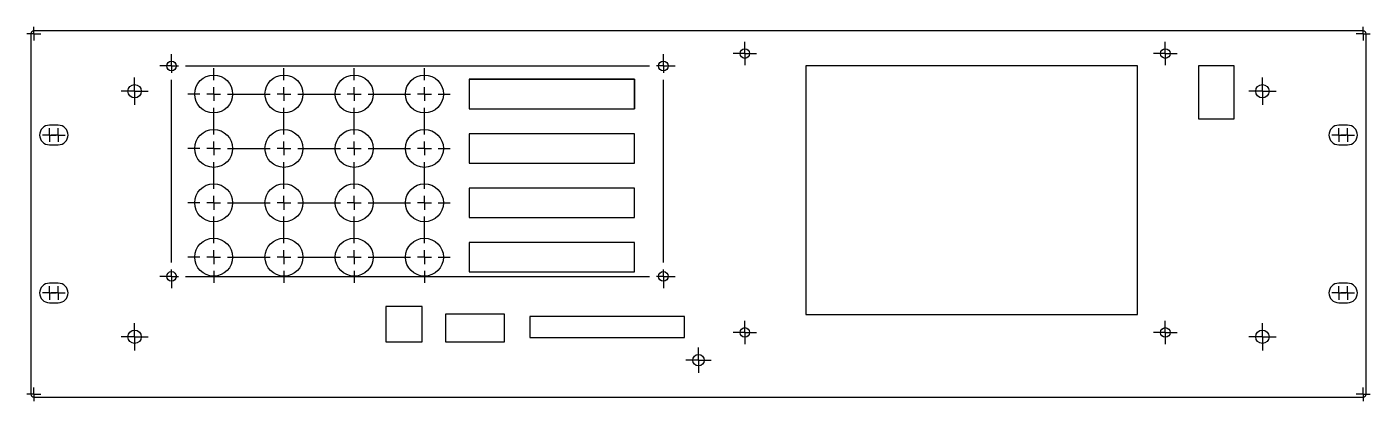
# Model space of a CAD drawing. Extents: x 16 to 259, y 93 to 161.
import ezdxf

# ---------------------------------------------------------------- set-up
doc = ezdxf.new("R2010")
doc.units = 0
doc.layers.get('0').update_dxf_attribs({"linetype": 'CONTINUOUS'})

# ---------------------------------------------------------------- blocks, each defined once
blk = doc.blocks.new('SW_CENTERMARK0')
at = {"color": 7, "linetype": 'CONTINUOUS'}
for q in [(17.66, 160.8), (16.41, 159.55), (17.66, 158.3), (18.91, 159.55)]:
    blk.add_line((17.66, 159.55), q, dxfattribs=at)
blk = doc.blocks.new('SW_CENTERMARK1')
at = {"color": 7, "linetype": 'CONTINUOUS'}
for q in [(17.66, 95.52), (16.41, 94.27), (17.66, 93.02), (18.91, 94.27)]:
    blk.add_line((17.66, 94.27), q, dxfattribs=at)
blk = doc.blocks.new('SW_CENTERMARK2')
at = {"color": 7, "linetype": 'CONTINUOUS'}
for q in [(257.95, 95.52), (256.7, 94.27), (257.95, 93.02), (259.2, 94.27)]:
    blk.add_line((257.95, 94.27), q, dxfattribs=at)
blk = doc.blocks.new('SW_CENTERMARK3')
at = {"color": 7, "linetype": 'CONTINUOUS'}
for q in [(257.95, 160.8), (256.7, 159.55), (257.95, 158.3), (259.2, 159.55)]:
    blk.add_line((257.95, 159.55), q, dxfattribs=at)
blk = doc.blocks.new('SW_CENTERMARK4')
at = {"color": 7, "linetype": 'CONTINUOUS'}
for p, q in [((239.72, 105.93), (239.72, 107.15)), ((238.47, 104.68), (237.26, 104.68)), ((239.72, 104.68), (238.47, 104.68)), ((239.72, 104.68), (239.72, 105.93)), ((239.72, 104.68), (239.72, 103.43)), ((239.72, 104.68), (240.97, 104.68)), ((240.97, 104.68), (242.19, 104.68)), ((239.72, 103.43), (239.72, 102.22))]:
    blk.add_line(p, q, dxfattribs=at)
blk = doc.blocks.new('SW_CENTERMARK5')
at = {"color": 7, "linetype": 'CONTINUOUS'}
for p, q in [((35.89, 105.93), (35.89, 107.15)), ((34.64, 104.68), (33.43, 104.68)), ((35.89, 104.68), (34.64, 104.68)), ((35.89, 104.68), (35.89, 105.93)), ((35.89, 104.68), (35.89, 103.43)), ((35.89, 104.68), (37.14, 104.68)), ((37.14, 104.68), (38.35, 104.68)), ((35.89, 103.43), (35.89, 102.22))]:
    blk.add_line(p, q, dxfattribs=at)
blk = doc.blocks.new('SW_CENTERMARK6')
at = {"color": 7, "linetype": 'CONTINUOUS'}
for p, q in [((35.89, 150.38), (35.89, 151.6)), ((34.64, 149.13), (33.43, 149.13)), ((35.89, 149.13), (34.64, 149.13)), ((35.89, 149.13), (35.89, 150.38)), ((35.89, 149.13), (35.89, 147.88)), ((35.89, 149.13), (37.14, 149.13)), ((37.14, 149.13), (38.35, 149.13)), ((35.89, 147.88), (35.89, 146.67))]:
    blk.add_line(p, q, dxfattribs=at)
blk = doc.blocks.new('SW_CENTERMARK7')
at = {"color": 7, "linetype": 'CONTINUOUS'}
for p, q in [((239.72, 150.38), (239.72, 151.6)), ((238.47, 149.13), (237.26, 149.13)), ((239.72, 149.13), (238.47, 149.13)), ((239.72, 149.13), (239.72, 150.38)), ((239.72, 149.13), (239.72, 147.88)), ((239.72, 149.13), (240.97, 149.13)), ((240.97, 149.13), (242.19, 149.13)), ((239.72, 147.88), (239.72, 146.67))]:
    blk.add_line(p, q, dxfattribs=at)
blk = doc.blocks.new('SW_CENTERMARK8')
at = {"color": 7, "linetype": 'CONTINUOUS'}
for p, q in [((137.81, 101.68), (137.81, 102.71)), ((136.56, 100.43), (135.52, 100.43)), ((137.81, 100.43), (136.56, 100.43)), ((137.81, 100.43), (137.81, 101.68)), ((137.81, 100.43), (137.81, 99.18)), ((137.81, 100.43), (139.06, 100.43)), ((139.06, 100.43), (140.09, 100.43)), ((137.81, 99.18), (137.81, 98.14))]:
    blk.add_line(p, q, dxfattribs=at)
blk = doc.blocks.new('SW_CENTERMARK9')
at = {"color": 7, "linetype": 'CONTINUOUS'}
for q in [(252.28, 112.61), (253.53, 113.86), (253.53, 111.36), (254.78, 112.61)]:
    blk.add_line((253.53, 112.61), q, dxfattribs=at)
blk = doc.blocks.new('SW_CENTERMARK10')
at = {"color": 7, "linetype": 'CONTINUOUS'}
for q in [(253.88, 112.61), (255.13, 113.86), (255.13, 111.36), (256.38, 112.61)]:
    blk.add_line((255.13, 112.61), q, dxfattribs=at)
blk = doc.blocks.new('SW_CENTERMARK11')
at = {"color": 7, "linetype": 'CONTINUOUS'}
for q in [(20.83, 141.21), (22.08, 142.46), (22.08, 139.96), (23.33, 141.21)]:
    blk.add_line((22.08, 141.21), q, dxfattribs=at)
blk = doc.blocks.new('SW_CENTERMARK12')
at = {"color": 7, "linetype": 'CONTINUOUS'}
for q in [(19.23, 141.21), (20.48, 142.46), (20.48, 139.96), (21.73, 141.21)]:
    blk.add_line((20.48, 141.21), q, dxfattribs=at)
blk = doc.blocks.new('SW_CENTERMARK13')
at = {"color": 7, "linetype": 'CONTINUOUS'}
for q in [(253.88, 141.21), (255.13, 142.46), (255.13, 139.96), (256.38, 141.21)]:
    blk.add_line((255.13, 141.21), q, dxfattribs=at)
blk = doc.blocks.new('SW_CENTERMARK14')
at = {"color": 7, "linetype": 'CONTINUOUS'}
for q in [(252.28, 141.21), (253.53, 142.46), (253.53, 139.96), (254.78, 141.21)]:
    blk.add_line((253.53, 141.21), q, dxfattribs=at)
blk = doc.blocks.new('SW_CENTERMARK15')
at = {"color": 7, "linetype": 'CONTINUOUS'}
for q in [(19.23, 112.61), (20.48, 113.86), (20.48, 111.36), (21.73, 112.61)]:
    blk.add_line((20.48, 112.61), q, dxfattribs=at)
blk = doc.blocks.new('SW_CENTERMARK16')
at = {"color": 7, "linetype": 'CONTINUOUS'}
for q in [(20.83, 112.61), (22.08, 113.86), (22.08, 111.36), (23.33, 112.61)]:
    blk.add_line((22.08, 112.61), q, dxfattribs=at)
blk = doc.blocks.new('SW_CENTERMARK17')
at = {"color": 7, "linetype": 'CONTINUOUS'}
for p, q in [((50.18, 151.13), (50.18, 153.3)), ((62.88, 151.13), (62.88, 153.3)), ((75.58, 151.13), (75.58, 153.3)), ((88.28, 151.13), (88.28, 153.3)), ((47.68, 148.63), (45.5, 148.63)), ((50.18, 148.63), (48.93, 148.63)), ((50.18, 148.63), (50.18, 149.88)), ((50.18, 148.63), (50.18, 147.38)), ((50.18, 148.63), (51.43, 148.63)), ((52.68, 148.63), (60.38, 148.63)), ((62.88, 148.63), (61.63, 148.63)), ((62.88, 148.63), (62.88, 149.88)), ((62.88, 148.63), (62.88, 147.38)), ((62.88, 148.63), (64.13, 148.63)), ((65.38, 148.63), (73.08, 148.63)), ((75.58, 148.63), (74.33, 148.63)), ((75.58, 148.63), (75.58, 149.88)), ((75.58, 148.63), (75.58, 147.38)), ((75.58, 148.63), (76.83, 148.63)), ((78.08, 148.63), (85.78, 148.63)), ((88.28, 148.63), (87.03, 148.63)), ((88.28, 148.63), (88.28, 149.88)), ((88.28, 148.63), (88.28, 147.38)), ((88.28, 148.63), (89.53, 148.63)), ((90.78, 148.63), (92.95, 148.63)), ((50.18, 141.28), (50.18, 146.13)), ((62.88, 141.28), (62.88, 146.13)), ((75.58, 141.28), (75.58, 146.13)), ((88.28, 141.28), (88.28, 146.13)), ((47.68, 138.78), (45.5, 138.78)), ((50.18, 138.78), (48.93, 138.78)), ((50.18, 138.78), (50.18, 140.03)), ((50.18, 138.78), (50.18, 137.53)), ((50.18, 138.78), (51.43, 138.78)), ((52.68, 138.78), (60.38, 138.78)), ((62.88, 138.78), (61.63, 138.78)), ((62.88, 138.78), (62.88, 140.03)), ((62.88, 138.78), (62.88, 137.53)), ((62.88, 138.78), (64.13, 138.78)), ((65.38, 138.78), (73.08, 138.78)), ((75.58, 138.78), (74.33, 138.78)), ((75.58, 138.78), (75.58, 140.03)), ((75.58, 138.78), (75.58, 137.53)), ((75.58, 138.78), (76.83, 138.78)), ((78.08, 138.78), (85.78, 138.78)), ((88.28, 138.78), (87.03, 138.78)), ((88.28, 138.78), (88.28, 140.03)), ((88.28, 138.78), (88.28, 137.53)), ((88.28, 138.78), (89.53, 138.78)), ((90.78, 138.78), (92.95, 138.78)), ((50.18, 131.44), (50.18, 136.28)), ((62.88, 131.44), (62.88, 136.28)), ((75.58, 131.44), (75.58, 136.28)), ((88.28, 131.44), (88.28, 136.28)), ((47.68, 128.94), (45.5, 128.94)), ((50.18, 128.94), (48.93, 128.94)), ((50.18, 128.94), (50.18, 130.19)), ((50.18, 128.94), (50.18, 127.69)), ((50.18, 128.94), (51.43, 128.94)), ((52.68, 128.94), (60.38, 128.94)), ((62.88, 128.94), (61.63, 128.94)), ((62.88, 128.94), (62.88, 130.19)), ((62.88, 128.94), (62.88, 127.69)), ((62.88, 128.94), (64.13, 128.94)), ((65.38, 128.94), (73.08, 128.94)), ((75.58, 128.94), (74.33, 128.94)), ((75.58, 128.94), (75.58, 130.19)), ((75.58, 128.94), (75.58, 127.69)), ((75.58, 128.94), (76.83, 128.94)), ((78.08, 128.94), (85.78, 128.94)), ((88.28, 128.94), (87.03, 128.94)), ((88.28, 128.94), (88.28, 130.19)), ((88.28, 128.94), (88.28, 127.69)), ((88.28, 128.94), (89.53, 128.94)), ((90.78, 128.94), (92.95, 128.94)), ((50.18, 121.6), (50.18, 126.44)), ((62.88, 121.6), (62.88, 126.44)), ((75.58, 121.6), (75.58, 126.44)), ((88.28, 121.6), (88.28, 126.44)), ((47.68, 119.1), (45.5, 119.1)), ((50.18, 119.1), (48.93, 119.1)), ((50.18, 119.1), (50.18, 120.35)), ((50.18, 119.1), (50.18, 117.85)), ((50.18, 119.1), (51.43, 119.1)), ((52.68, 119.1), (60.38, 119.1)), ((62.88, 119.1), (61.63, 119.1)), ((62.88, 119.1), (62.88, 120.35)), ((62.88, 119.1), (62.88, 117.85)), ((62.88, 119.1), (64.13, 119.1)), ((65.38, 119.1), (73.08, 119.1)), ((75.58, 119.1), (74.33, 119.1)), ((75.58, 119.1), (75.58, 120.35)), ((75.58, 119.1), (75.58, 117.85)), ((75.58, 119.1), (76.83, 119.1)), ((78.08, 119.1), (85.78, 119.1)), ((88.28, 119.1), (87.03, 119.1)), ((88.28, 119.1), (88.28, 120.35)), ((88.28, 119.1), (88.28, 117.85)), ((88.28, 119.1), (89.53, 119.1)), ((90.78, 119.1), (92.95, 119.1)), ((50.18, 116.6), (50.18, 114.42)), ((62.88, 116.6), (62.88, 114.42)), ((75.58, 116.6), (75.58, 114.42)), ((88.28, 116.6), (88.28, 114.42))]:
    blk.add_line(p, q, dxfattribs=at)
blk = doc.blocks.new('SW_CENTERMARK18')
at = {"color": 7, "linetype": 'CONTINUOUS'}
for p, q in [((222.18, 157.21), (222.18, 158.08)), ((220.93, 155.96), (220.06, 155.96)), ((222.18, 155.96), (220.93, 155.96)), ((222.18, 155.96), (222.18, 157.21)), ((222.18, 155.96), (222.18, 154.71)), ((222.18, 155.96), (223.43, 155.96)), ((223.43, 155.96), (224.3, 155.96)), ((222.18, 154.71), (222.18, 153.84))]:
    blk.add_line(p, q, dxfattribs=at)
blk = doc.blocks.new('SW_CENTERMARK19')
at = {"color": 7, "linetype": 'CONTINUOUS'}
for p, q in [((222.18, 106.71), (222.18, 107.58)), ((220.93, 105.46), (220.06, 105.46)), ((222.18, 105.46), (220.93, 105.46)), ((222.18, 105.46), (222.18, 106.71)), ((222.18, 105.46), (222.18, 104.21)), ((222.18, 105.46), (223.43, 105.46)), ((223.43, 105.46), (224.3, 105.46)), ((222.18, 104.21), (222.18, 103.34))]:
    blk.add_line(p, q, dxfattribs=at)
blk = doc.blocks.new('SW_CENTERMARK20')
at = {"color": 7, "linetype": 'CONTINUOUS'}
for p, q in [((146.18, 157.21), (146.18, 158.08)), ((144.93, 155.96), (144.06, 155.96)), ((146.18, 155.96), (144.93, 155.96)), ((146.18, 155.96), (146.18, 157.21)), ((146.18, 155.96), (146.18, 154.71)), ((146.18, 155.96), (147.43, 155.96)), ((147.43, 155.96), (148.3, 155.96)), ((146.18, 154.71), (146.18, 153.84))]:
    blk.add_line(p, q, dxfattribs=at)
blk = doc.blocks.new('SW_CENTERMARK21')
at = {"color": 7, "linetype": 'CONTINUOUS'}
for p, q in [((146.18, 106.71), (146.18, 107.58)), ((144.93, 105.46), (144.06, 105.46)), ((146.18, 105.46), (144.93, 105.46)), ((146.18, 105.46), (146.18, 106.71)), ((146.18, 105.46), (146.18, 104.21)), ((146.18, 105.46), (147.43, 105.46)), ((147.43, 105.46), (148.3, 105.46)), ((146.18, 104.21), (146.18, 103.34))]:
    blk.add_line(p, q, dxfattribs=at)
blk = doc.blocks.new('SW_CENTERMARK22')
at = {"color": 7, "linetype": 'CONTINUOUS'}
for p, q in [((42.56, 154.96), (42.56, 155.83)), ((131.46, 154.96), (131.46, 155.83)), ((41.31, 153.71), (40.44, 153.71)), ((42.56, 153.71), (41.31, 153.71)), ((42.56, 153.71), (42.56, 154.96)), ((42.56, 153.71), (42.56, 152.46)), ((42.56, 153.71), (43.81, 153.71)), ((45.06, 153.71), (128.96, 153.71)), ((131.46, 153.71), (130.21, 153.71)), ((131.46, 153.71), (131.46, 154.96)), ((131.46, 153.71), (131.46, 152.46)), ((131.46, 153.71), (132.71, 153.71)), ((132.71, 153.71), (133.58, 153.71)), ((42.56, 118.11), (42.56, 151.21)), ((131.46, 118.11), (131.46, 151.21)), ((42.56, 115.61), (42.56, 116.86)), ((131.46, 115.61), (131.46, 116.86)), ((41.31, 115.61), (40.44, 115.61)), ((42.56, 115.61), (41.31, 115.61)), ((42.56, 115.61), (42.56, 114.36)), ((42.56, 115.61), (43.81, 115.61)), ((42.56, 114.36), (42.56, 113.49)), ((45.06, 115.61), (128.96, 115.61)), ((131.46, 115.61), (130.21, 115.61)), ((131.46, 115.61), (131.46, 114.36)), ((131.46, 115.61), (132.71, 115.61)), ((131.46, 114.36), (131.46, 113.49)), ((132.71, 115.61), (133.58, 115.61))]:
    blk.add_line(p, q, dxfattribs=at)

msp = doc.modelspace()

# ---------------------------------------------------------------- linework, layer by layer
at = {"color": 7, "linetype": 'CONTINUOUS'}
for p, q in [((17.16, 159.55), (17.16, 94.27)), ((257.95, 160.06), (17.66, 160.06)), ((258.46, 94.27), (258.46, 159.55)), ((217.18, 153.71), (157.18, 153.71)), ((157.18, 153.71), (157.18, 108.71)), ((217.18, 108.71), (217.18, 153.71)), ((234.64, 153.71), (228.19, 153.71)), ((228.19, 153.71), (228.19, 144.11)), ((234.64, 144.11), (234.64, 153.71)), ((96.37, 151.29), (126.22, 151.29)), ((96.37, 151.29), (96.37, 145.96)), ((126.22, 151.29), (96.37, 151.29)), ((96.37, 151.29), (96.37, 145.96)), ((126.22, 151.29), (126.22, 145.96)), ((126.22, 145.96), (126.22, 151.29)), ((96.37, 145.96), (126.22, 145.96)), ((96.37, 145.96), (126.22, 145.96)), ((228.19, 144.11), (234.64, 144.11)), ((22.08, 142.98), (20.48, 142.98)), ((126.22, 141.45), (96.37, 141.45)), ((96.37, 141.45), (96.37, 136.12)), ((126.22, 136.12), (126.22, 141.45)), ((255.13, 142.98), (253.53, 142.98)), ((20.48, 139.44), (22.08, 139.44)), ((253.53, 139.44), (255.13, 139.44)), ((96.37, 136.12), (126.22, 136.12)), ((126.22, 131.61), (96.37, 131.61)), ((96.37, 131.61), (96.37, 126.27)), ((126.22, 126.27), (126.22, 131.61)), ((96.37, 126.27), (126.22, 126.27)), ((126.22, 121.76), (96.37, 121.76)), ((96.37, 121.76), (96.37, 116.43)), ((126.22, 116.43), (126.22, 121.76)), ((22.08, 114.38), (20.48, 114.38)), ((96.37, 116.43), (126.22, 116.43)), ((255.13, 114.38), (253.53, 114.38)), ((20.48, 110.84), (22.08, 110.84)), ((87.89, 110.14), (81.29, 110.14)), ((81.29, 110.14), (81.29, 103.79)), ((87.89, 103.79), (87.89, 110.14)), ((253.53, 110.84), (255.13, 110.84)), ((102.75, 108.75), (92.09, 108.75)), ((92.09, 108.75), (92.09, 103.79)), ((102.75, 103.79), (102.75, 108.75)), ((135.27, 108.37), (107.33, 108.37)), ((107.33, 108.37), (107.33, 104.56)), ((135.27, 104.56), (135.27, 108.37)), ((157.18, 108.71), (217.18, 108.71)), ((107.33, 104.56), (135.27, 104.56)), ((81.29, 103.79), (87.89, 103.79)), ((92.09, 103.79), (102.75, 103.79)), ((17.66, 93.76), (257.95, 93.76))]:
    msp.add_line(p, q, dxfattribs=at)
for centre, radius in [((146.18, 155.96), 0.87), ((222.18, 155.96), 0.87), ((42.56, 153.71), 0.87), ((131.46, 153.71), 0.87), ((50.18, 148.63), 3.43), ((62.88, 148.63), 3.43), ((75.58, 148.63), 3.43), ((88.28, 148.63), 3.43), ((35.89, 149.13), 1.21), ((239.72, 149.13), 1.21), ((50.18, 138.78), 3.43), ((62.88, 138.78), 3.43), ((75.58, 138.78), 3.43), ((88.28, 138.78), 3.43), ((50.18, 128.94), 3.43), ((62.88, 128.94), 3.43), ((75.58, 128.94), 3.43), ((88.28, 128.94), 3.43), ((50.18, 119.1), 3.43), ((62.88, 119.1), 3.43), ((75.58, 119.1), 3.43), ((88.28, 119.1), 3.43), ((42.56, 115.61), 0.87), ((131.46, 115.61), 0.87), ((35.89, 104.68), 1.21), ((146.18, 105.46), 0.87), ((222.18, 105.46), 0.87), ((239.72, 104.68), 1.21), ((137.81, 100.43), 1.04)]:
    msp.add_circle(centre, radius, dxfattribs=at)
for centre, radius, start, end in [((17.66, 159.55), 0.508, 90, 180), ((257.95, 159.55), 0.508, 0, 90), ((20.48, 141.21), 1.77, 90, 270), ((22.08, 141.21), 1.77, 270, 90), ((253.53, 141.21), 1.77, 90, 270), ((255.13, 141.21), 1.77, 270, 90), ((20.48, 112.61), 1.77, 90, 270), ((22.08, 112.61), 1.77, 270, 90), ((253.53, 112.61), 1.77, 90, 270), ((255.13, 112.61), 1.77, 270, 90), ((17.66, 94.27), 0.508, 180, 270), ((257.95, 94.27), 0.508, 270, 0)]:
    msp.add_arc(centre, radius, start, end, dxfattribs=at)

# ---------------------------------------------------------------- block references
for name in ['SW_CENTERMARK0', 'SW_CENTERMARK3', 'SW_CENTERMARK20', 'SW_CENTERMARK18', 'SW_CENTERMARK22', 'SW_CENTERMARK17', 'SW_CENTERMARK6', 'SW_CENTERMARK7', 'SW_CENTERMARK12', 'SW_CENTERMARK11', 'SW_CENTERMARK14', 'SW_CENTERMARK13', 'SW_CENTERMARK15', 'SW_CENTERMARK16', 'SW_CENTERMARK9', 'SW_CENTERMARK10', 'SW_CENTERMARK5', 'SW_CENTERMARK21', 'SW_CENTERMARK19', 'SW_CENTERMARK4', 'SW_CENTERMARK8', 'SW_CENTERMARK1', 'SW_CENTERMARK2']:
    msp.add_blockref(name, (0, 0))

doc.saveas('drawing.dxf')
